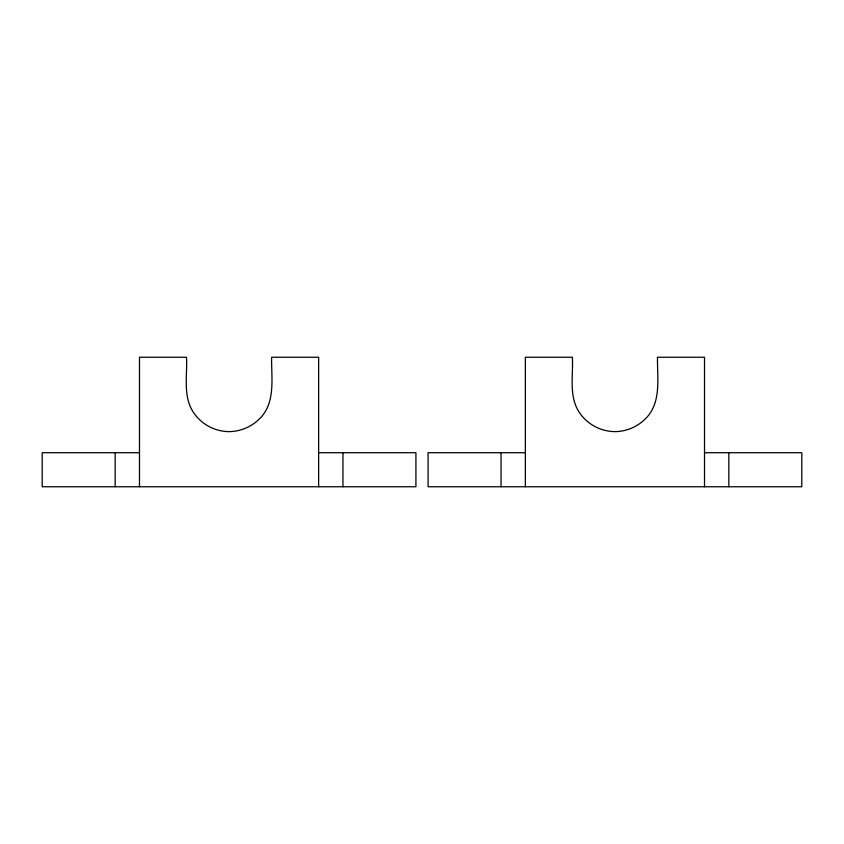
<?xml version="1.0" encoding="UTF-8"?>
<svg xmlns="http://www.w3.org/2000/svg" width="844" height="844" viewBox="0 0 844 844"><rect width="100%" height="100%" fill="white"/><g stroke="black" fill="none" stroke-linecap="round" stroke-linejoin="round"><path stroke-width="1.27" d="M139.482 452.7L42.2 452.7L42.2 486.756L415.923 486.756L415.923 452.7L318.642 452.7M525.358 452.7L428.077 452.7L428.077 486.756L801.8 486.756L801.8 452.7L704.518 452.7M728.836 452.7L728.836 486.756M704.518 486.756L704.518 357.244L657.497 357.244C657.128 377.869 661.918 403.179 645.038 419.162C637.072 427.011 626.111 431.548 614.938 431.622C601.508 431.59 588.437 424.922 580.503 414.087C568.212 397.735 573.414 376.055 572.38 357.244L525.358 357.244L525.358 486.756M501.041 452.7L501.041 486.756M342.959 452.7L342.959 486.756M318.642 486.756L318.642 357.244L271.62 357.244C271.251 377.869 276.041 403.179 259.15 419.162C251.195 427.011 240.234 431.548 229.062 431.622C215.631 431.59 202.549 424.922 194.626 414.087C182.336 397.735 187.526 376.055 186.503 357.244L139.482 357.244L139.482 486.756M115.164 452.7L115.164 486.756"/></g></svg>
